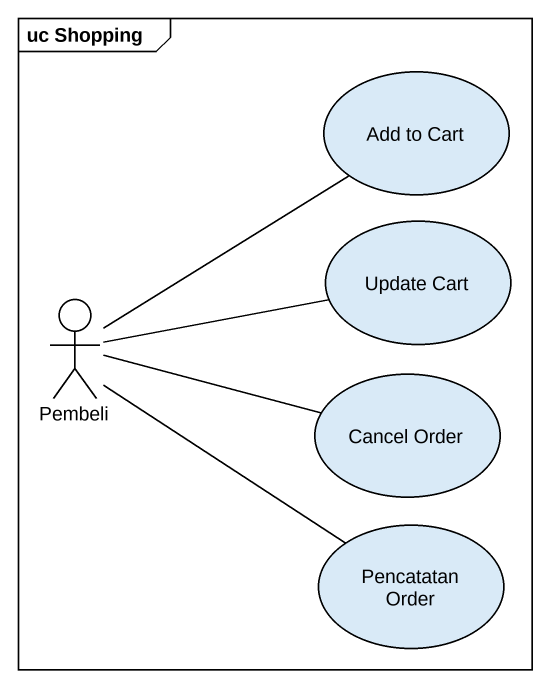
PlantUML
@startuml
mainframe uc Shopping
usecase "Add to Cart" as Add_to_Cart
usecase "Update Cart" as Update_Cart
actor Pembeli
usecase "Cancel Order" as Cancel_Order
usecase "Pencatatan Order" as Pencatatan_Order
Pembeli -up- Add_to_Cart
Pembeli -right- Update_Cart
Pembeli -right- Cancel_Order
Pembeli -- Pencatatan_Order
@enduml
